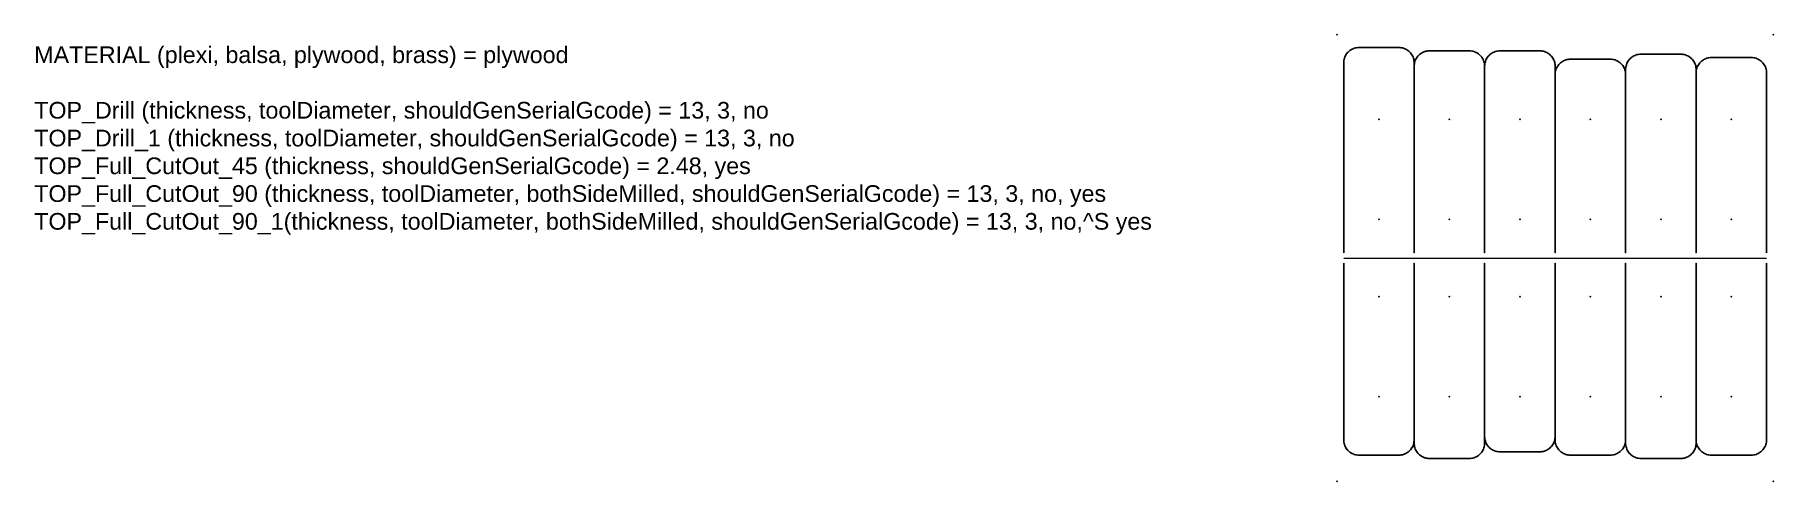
# Model space of a CAD drawing. Header units: millimetres. Extents: x 288 to 810, y 342 to 476.
import ezdxf

# ---------------------------------------------------------------- set-up
doc = ezdxf.new("R2010")
doc.units = ezdxf.units.MM
for name, color, linetype in [('TOP_Drill', 1, 'Continuous'), ('TOP_Drill_1', 1, 'Continuous'), ('TOP_Full_CutOut_90', 7, 'Continuous')]:
    doc.layers.add(name, color=color, linetype=linetype)
doc.layers.add('TOP_Full_CutOut_90_1', color=7, linetype='Continuous', lineweight=18)
doc.styles.get("Standard").update_dxf_attribs({"font": 'txt.shx'})

msp = doc.modelspace()

# ---------------------------------------------------------------- linework, layer by layer
at = {"layer": 'TOP_Drill'}
for p in [(678.902124, 476.178801), (809.952124, 476.178801), (678.902124, 342.177259), (809.952124, 342.177259)]:
    msp.add_point(p, dxfattribs=at)
at = {"layer": 'TOP_Drill_1'}
for p in [(691.489624, 450.76553), (712.664624, 450.76553), (733.839624, 450.76553), (755.014624, 450.76553), (776.189624, 450.76553), (797.364624, 450.76553), (691.489624, 420.76553), (712.664624, 420.76553), (733.839624, 420.76553), (755.014624, 420.76553), (776.189624, 420.76553), (797.364624, 420.76553), (691.489624, 397.59053), (712.664624, 397.59053), (733.839624, 397.59053), (755.014624, 397.59053), (776.189624, 397.59053), (797.364624, 397.59053), (691.489624, 367.59053), (712.664624, 367.59053), (733.839624, 367.59053), (755.014624, 367.59053), (776.189624, 367.59053), (797.364624, 367.59053)]:
    msp.add_point(p, dxfattribs=at)
at = {"layer": 'TOP_Full_CutOut_90'}
for points in [[(680.902124, 410.76553), (680.902124, 467.796705), (680.915045, 468.125557), (680.957394, 468.483365), (681.027686, 468.836747), (681.125487, 469.183524), (681.250195, 469.521559), (681.40104, 469.848768), (681.577093, 470.163132), (681.777268, 470.462715), (682.00033, 470.745668), (682.244905, 471.010248), (682.509486, 471.254824), (682.792439, 471.477886), (683.092022, 471.678061), (683.406386, 471.854114), (683.733595, 472.004959), (684.07163, 472.129667), (684.418407, 472.227468), (684.771789, 472.29776), (685.129597, 472.340109), (685.458449, 472.35303), (697.520798, 472.35303), (697.849651, 472.340109), (698.207459, 472.29776), (698.56084, 472.227468), (698.907618, 472.129667), (699.245653, 472.004959), (699.572861, 471.854114), (699.887226, 471.678061), (700.186809, 471.477886), (700.469762, 471.254824), (700.734342, 471.010248), (700.978918, 470.745668), (701.20198, 470.462715), (701.402155, 470.163132), (701.578208, 469.848768), (701.729053, 469.521559), (701.853761, 469.183524), (701.951562, 468.836747), (702.021854, 468.483365), (702.064203, 468.125557), (702.077124, 467.796705), (702.077124, 410.76553), (702.077124, 466.796705), (702.090045, 467.125557), (702.132394, 467.483365), (702.202686, 467.836747), (702.300487, 468.183524), (702.425195, 468.521559), (702.57604, 468.848768), (702.752093, 469.163132), (702.952268, 469.462715), (703.17533, 469.745668), (703.419905, 470.010248), (703.684486, 470.254824), (703.967439, 470.477886), (704.267022, 470.678061), (704.581386, 470.854114), (704.908595, 471.004959), (705.24663, 471.129667), (705.593407, 471.227468), (705.946789, 471.29776), (706.304597, 471.340109), (706.633449, 471.35303), (718.695798, 471.35303), (719.024651, 471.340109), (719.382459, 471.29776), (719.73584, 471.227468), (720.082618, 471.129667), (720.420653, 471.004959), (720.747861, 470.854114), (721.062226, 470.678061), (721.361809, 470.477886), (721.644762, 470.254824), (721.909342, 470.010248), (722.153918, 469.745668), (722.37698, 469.462715), (722.577155, 469.163132), (722.753208, 468.848768), (722.904053, 468.521559), (723.028761, 468.183524), (723.126562, 467.836747), (723.196854, 467.483365), (723.239203, 467.125557), (723.252124, 466.796705), (723.252124, 410.76553), (723.252124, 466.796705), (723.265045, 467.125557), (723.307394, 467.483365), (723.377686, 467.836747), (723.475487, 468.183524), (723.600195, 468.521559), (723.75104, 468.848768), (723.927093, 469.163132), (724.127268, 469.462715), (724.35033, 469.745668), (724.594905, 470.010248), (724.859486, 470.254824), (725.142439, 470.477886), (725.442022, 470.678061), (725.756386, 470.854114), (726.083595, 471.004959), (726.42163, 471.129667), (726.768407, 471.227468), (727.121789, 471.29776), (727.479597, 471.340109), (727.808449, 471.35303), (739.870798, 471.35303), (740.199651, 471.340109), (740.557459, 471.29776), (740.91084, 471.227468), (741.257618, 471.129667), (741.595653, 471.004959), (741.922861, 470.854114), (742.237226, 470.678061), (742.536809, 470.477886), (742.819762, 470.254824), (743.084342, 470.010248), (743.328918, 469.745668), (743.55198, 469.462715), (743.752155, 469.163132), (743.928208, 468.848768), (744.079053, 468.521559), (744.203761, 468.183524), (744.301562, 467.836747), (744.371854, 467.483365), (744.414203, 467.125557), (744.427124, 466.796705), (744.427124, 410.76553), (744.427124, 464.296705), (744.440045, 464.625557), (744.482394, 464.983365), (744.552686, 465.336747), (744.650487, 465.683524), (744.775195, 466.021559), (744.92604, 466.348768), (745.102093, 466.663132), (745.302268, 466.962715), (745.52533, 467.245668), (745.769905, 467.510248), (746.034486, 467.754824), (746.317439, 467.977886), (746.617022, 468.178061), (746.931386, 468.354114), (747.258595, 468.504959), (747.59663, 468.629667), (747.943407, 468.727468), (748.296789, 468.79776), (748.654597, 468.840109), (748.983449, 468.85303), (761.045798, 468.85303), (761.374651, 468.840109), (761.732459, 468.79776), (762.08584, 468.727468), (762.432618, 468.629667), (762.770653, 468.504959), (763.097861, 468.354114), (763.412226, 468.178061), (763.711809, 467.977886), (763.994762, 467.754824), (764.259342, 467.510248), (764.503918, 467.245668), (764.72698, 466.962715), (764.927155, 466.663132), (765.103208, 466.348768), (765.254053, 466.021559), (765.378761, 465.683524), (765.476562, 465.336747), (765.546854, 464.983365), (765.589203, 464.625557), (765.602124, 464.296705), (765.602124, 410.76553), (765.602124, 465.796705), (765.615045, 466.125557), (765.657394, 466.483365), (765.727686, 466.836747), (765.825487, 467.183524), (765.950195, 467.521559), (766.10104, 467.848768), (766.277093, 468.163132), (766.477268, 468.462715), (766.70033, 468.745668), (766.944905, 469.010248), (767.209486, 469.254824), (767.492439, 469.477886), (767.792022, 469.678061), (768.106386, 469.854114), (768.433595, 470.004959), (768.77163, 470.129667), (769.118407, 470.227468), (769.471789, 470.29776), (769.829597, 470.340109), (770.158449, 470.35303), (782.220798, 470.35303), (782.549651, 470.340109), (782.907459, 470.29776), (783.26084, 470.227468), (783.607618, 470.129667), (783.945653, 470.004959), (784.272861, 469.854114), (784.587226, 469.678061), (784.886809, 469.477886), (785.169762, 469.254824), (785.434342, 469.010248), (785.678918, 468.745668), (785.90198, 468.462715), (786.102155, 468.163132), (786.278208, 467.848768), (786.429053, 467.521559), (786.553761, 467.183524), (786.651562, 466.836747), (786.721854, 466.483365), (786.764203, 466.125557), (786.777124, 465.796705), (786.777124, 410.76553), (786.777124, 464.796705), (786.790045, 465.125557), (786.832394, 465.483365), (786.902686, 465.836747), (787.000487, 466.183524), (787.125195, 466.521559), (787.27604, 466.848768), (787.452093, 467.163132), (787.652268, 467.462715), (787.87533, 467.745668), (788.119905, 468.010248), (788.384486, 468.254824), (788.667439, 468.477886), (788.967022, 468.678061), (789.281386, 468.854114), (789.608595, 469.004959), (789.94663, 469.129667), (790.293407, 469.227468), (790.646789, 469.29776), (791.004597, 469.340109), (791.333449, 469.35303), (803.395798, 469.35303), (803.724651, 469.340109), (804.082459, 469.29776), (804.43584, 469.227468), (804.782618, 469.129667), (805.120653, 469.004959), (805.447861, 468.854114), (805.762226, 468.678061), (806.061809, 468.477886), (806.344762, 468.254824), (806.609342, 468.010248), (806.853918, 467.745668), (807.07698, 467.462715), (807.277155, 467.163132), (807.453208, 466.848768), (807.604053, 466.521559), (807.728761, 466.183524), (807.826562, 465.836747), (807.896854, 465.483365), (807.939203, 465.125557), (807.952124, 464.796705), (807.952124, 410.76553)], [(807.952124, 407.59053), (807.952124, 354.559356), (807.939203, 354.230503), (807.896854, 353.872695), (807.826562, 353.519313), (807.728761, 353.172536), (807.604053, 352.834501), (807.453208, 352.507293), (807.277155, 352.192928), (807.07698, 351.893345), (806.853918, 351.610392), (806.609342, 351.345812), (806.344762, 351.101236), (806.061809, 350.878174), (805.762226, 350.677999), (805.447861, 350.501946), (805.120653, 350.351101), (804.782618, 350.226393), (804.43584, 350.128592), (804.082459, 350.0583), (803.724651, 350.015951), (803.395798, 350.00303), (791.333449, 350.00303), (791.004597, 350.015951), (790.646789, 350.0583), (790.293407, 350.128592), (789.94663, 350.226393), (789.608595, 350.351101), (789.281386, 350.501946), (788.967022, 350.677999), (788.667439, 350.878174), (788.384486, 351.101236), (788.119905, 351.345812), (787.87533, 351.610392), (787.652268, 351.893345), (787.452093, 352.192928), (787.27604, 352.507293), (787.125195, 352.834501), (787.000487, 353.172536), (786.902686, 353.519313), (786.832394, 353.872695), (786.790045, 354.230503), (786.777124, 354.559356), (786.777124, 407.59053), (786.777124, 353.559356), (786.764203, 353.230503), (786.721854, 352.872695), (786.651562, 352.519313), (786.553761, 352.172536), (786.429053, 351.834501), (786.278208, 351.507293), (786.102155, 351.192928), (785.90198, 350.893345), (785.678918, 350.610392), (785.434342, 350.345812), (785.169762, 350.101236), (784.886809, 349.878174), (784.587226, 349.677999), (784.272861, 349.501946), (783.945653, 349.351101), (783.607618, 349.226393), (783.26084, 349.128592), (782.907459, 349.0583), (782.549651, 349.015951), (782.220798, 349.00303), (770.158449, 349.00303), (769.829597, 349.015951), (769.471789, 349.0583), (769.118407, 349.128592), (768.77163, 349.226393), (768.433595, 349.351101), (768.106386, 349.501946), (767.792022, 349.677999), (767.492439, 349.878174), (767.209486, 350.101236), (766.944905, 350.345812), (766.70033, 350.610392), (766.477268, 350.893345), (766.277093, 351.192928), (766.10104, 351.507293), (765.950195, 351.834501), (765.825487, 352.172536), (765.727686, 352.519313), (765.657394, 352.872695), (765.615045, 353.230503), (765.602124, 353.559356), (765.602124, 407.59053), (765.602124, 354.559356), (765.589203, 354.230503), (765.546854, 353.872695), (765.476562, 353.519313), (765.378761, 353.172536), (765.254053, 352.834501), (765.103208, 352.507293), (764.927155, 352.192928), (764.72698, 351.893345), (764.503918, 351.610392), (764.259342, 351.345812), (763.994762, 351.101236), (763.711809, 350.878174), (763.412226, 350.677999), (763.097861, 350.501946), (762.770653, 350.351101), (762.432618, 350.226393), (762.08584, 350.128592), (761.732459, 350.0583), (761.374651, 350.015951), (761.045798, 350.00303), (748.983449, 350.00303), (748.654597, 350.015951), (748.296789, 350.0583), (747.943407, 350.128592), (747.59663, 350.226393), (747.258595, 350.351101), (746.931386, 350.501946), (746.617022, 350.677999), (746.317439, 350.878174), (746.034486, 351.101236), (745.769905, 351.345812), (745.52533, 351.610392), (745.302268, 351.893345), (745.102093, 352.192928), (744.92604, 352.507293), (744.775195, 352.834501), (744.650487, 353.172536), (744.552686, 353.519313), (744.482394, 353.872695), (744.440045, 354.230503), (744.427124, 354.559356), (744.427124, 407.59053), (744.427124, 355.559356), (744.414203, 355.230503), (744.371854, 354.872695), (744.301562, 354.519313), (744.203761, 354.172536), (744.079053, 353.834501), (743.928208, 353.507293), (743.752155, 353.192928), (743.55198, 352.893345), (743.328918, 352.610392), (743.084342, 352.345812), (742.819762, 352.101236), (742.536809, 351.878174), (742.237226, 351.677999), (741.922861, 351.501946), (741.595653, 351.351101), (741.257618, 351.226393), (740.91084, 351.128592), (740.557459, 351.0583), (740.199651, 351.015951), (739.870798, 351.00303), (727.808449, 351.00303), (727.479597, 351.015951), (727.121789, 351.0583), (726.768407, 351.128592), (726.42163, 351.226393), (726.083595, 351.351101), (725.756386, 351.501946), (725.442022, 351.677999), (725.142439, 351.878174), (724.859486, 352.101236), (724.594905, 352.345812), (724.35033, 352.610392), (724.127268, 352.893345), (723.927093, 353.192928), (723.75104, 353.507293), (723.600195, 353.834501), (723.475487, 354.172536), (723.377686, 354.519313), (723.307394, 354.872695), (723.265045, 355.230503), (723.252124, 355.559356), (723.252124, 407.59053), (723.252124, 353.559356), (723.239203, 353.230503), (723.196854, 352.872695), (723.126562, 352.519313), (723.028761, 352.172536), (722.904053, 351.834501), (722.753208, 351.507293), (722.577155, 351.192928), (722.37698, 350.893345), (722.153918, 350.610392), (721.909342, 350.345812), (721.644762, 350.101236), (721.361809, 349.878174), (721.062226, 349.677999), (720.747861, 349.501946), (720.420653, 349.351101), (720.082618, 349.226393), (719.73584, 349.128592), (719.382459, 349.0583), (719.024651, 349.015951), (718.695798, 349.00303), (706.633449, 349.00303), (706.304597, 349.015951), (705.946789, 349.0583), (705.593407, 349.128592), (705.24663, 349.226393), (704.908595, 349.351101), (704.581386, 349.501946), (704.267022, 349.677999), (703.967439, 349.878174), (703.684486, 350.101236), (703.419905, 350.345812), (703.17533, 350.610392), (702.952268, 350.893345), (702.752093, 351.192928), (702.57604, 351.507293), (702.425195, 351.834501), (702.300487, 352.172536), (702.202686, 352.519313), (702.132394, 352.872695), (702.090045, 353.230503), (702.077124, 353.559356), (702.077124, 407.59053), (702.077124, 354.559356), (702.064203, 354.230503), (702.021854, 353.872695), (701.951562, 353.519313), (701.853761, 353.172536), (701.729053, 352.834501), (701.578208, 352.507293), (701.402155, 352.192928), (701.20198, 351.893345), (700.978918, 351.610392), (700.734342, 351.345812), (700.469762, 351.101236), (700.186809, 350.878174), (699.887226, 350.677999), (699.572861, 350.501946), (699.245653, 350.351101), (698.907618, 350.226393), (698.56084, 350.128592), (698.207459, 350.0583), (697.849651, 350.015951), (697.520798, 350.00303), (685.458449, 350.00303), (685.129597, 350.015951), (684.771789, 350.0583), (684.418407, 350.128592), (684.07163, 350.226393), (683.733595, 350.351101), (683.406386, 350.501946), (683.092022, 350.677999), (682.792439, 350.878174), (682.509486, 351.101236), (682.244905, 351.345812), (682.00033, 351.610392), (681.777268, 351.893345), (681.577093, 352.192928), (681.40104, 352.507293), (681.250195, 352.834501), (681.125487, 353.172536), (681.027686, 353.519313), (680.957394, 353.872695), (680.915045, 354.230503), (680.902124, 354.559356), (680.902124, 407.59053)]]:
    msp.add_lwpolyline(points, dxfattribs=at)
at = {"layer": 'TOP_Full_CutOut_90_1'}
msp.add_lwpolyline([(680.902124, 409.17803), (807.952124, 409.17803)], dxfattribs=at)

# ---------------------------------------------------------------- texts
at = {"insert": (287.513699, 472.694806), "char_height": 5, "width": 378.90625, "attachment_point": 1}
msp.add_mtext('{\\f@Arial Unicode MS|b0|i0|c238|p34;MATERIAL (plexi, balsa, plywood, brass) = plywood^J^JTOP_Drill (thickness, toolDiameter, shouldGenSerialGcode) = 13, 3, no\\PTOP_Drill_1 (thickness, toolDiameter, shouldGenSerialGcode) = 13, 3, no^JTOP_Full_CutOut_45 (thickness, shouldGenSerialGcode) = 2.48, yes\\PTOP_Full_CutOut_90 (thickness, toolDiameter, bothSideMilled, shouldGenSerialGcode) = 13, 3, no, yes^JTOP_Full_CutOut_90_1(thickness, toolDiameter, bothSideMilled, shouldGenSerialGcode) = 13, 3, no,^S yes}', dxfattribs=at)

doc.saveas('drawing.dxf')
